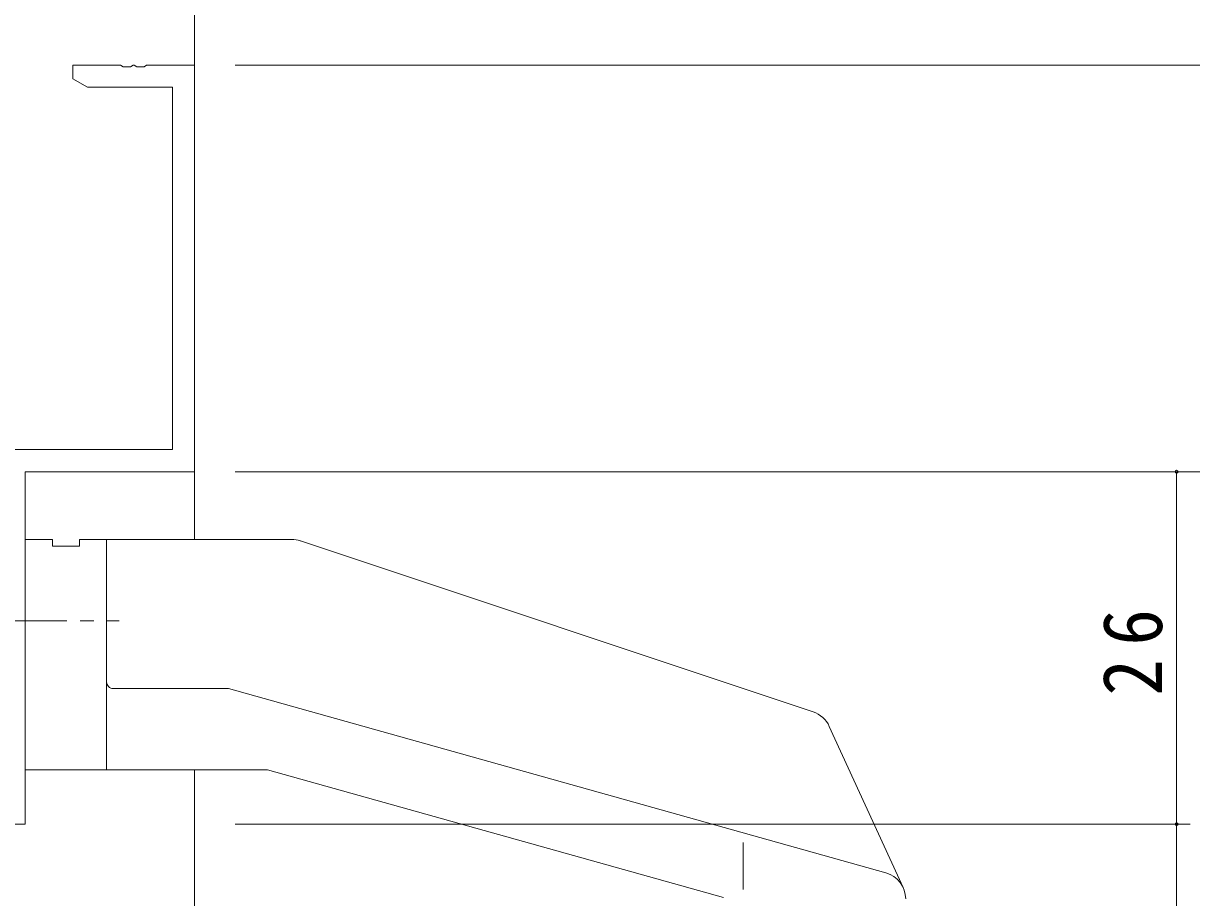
# Model space of a CAD drawing. Units: millimetres on the paper. Extents: x -397 to 397, y -282 to 282.
# Drawn here: x -266.5 to -180.3, y 107.9 to 172.4 of the extents above; entities that cross this region are included whole.
import ezdxf

# ---------------------------------------------------------------- set-up
doc = ezdxf.new("R2010")
doc.units = ezdxf.units.MM
doc.linetypes.add('USER2', pattern=[13, 10, -1, 1, -1])
for name, color, linetype, lineweight in [('0-3_YKK_11', 7, 'Continuous', 18), ('0-4_YKK_12', 2, 'Continuous', 18), ('0-5_YKK_13', 4, 'Continuous', 18), ('0-6_YKK_D', 6, 'Continuous', 18)]:
    doc.layers.add(name, color=color, linetype=linetype, lineweight=lineweight)
doc.styles.add('ＭＳ ゴシック', font='')
doc.styles.get('ＭＳ ゴシック').set_extended_font_data('MS Gothic')

msp = doc.modelspace()

# ---------------------------------------------------------------- linework, layer by layer
at = {"layer": '0-3_YKK_11'}
for p, q in [((-262.908, 169.3), (-262.908, 168.3)), ((-259.366, 169.3), (-262.908, 169.3)), ((-259.183, 169.18), (-259.366, 169.3)), ((-258.633, 169.18), (-259.183, 169.18)), ((-258.45, 169.3), (-258.633, 169.18)), ((-258.366, 169.3), (-258.45, 169.3)), ((-258.183, 169.18), (-258.366, 169.3)), ((-257.633, 169.18), (-258.183, 169.18)), ((-257.45, 169.3), (-257.633, 169.18)), ((-253.908, 169.3), (-257.45, 169.3)), ((-253.908, 139.3), (-253.908, 169.3)), ((-262.908, 168.3), (-261.817, 167.67)), ((-261.817, 167.67), (-255.538, 167.67)), ((-255.538, 167.67), (-255.538, 140.93)), ((-255.538, 140.93), (-270.558, 140.93)), ((-266.408, 139.3), (-253.908, 139.3)), ((-266.408, 113.3), (-266.408, 139.3)), ((-267.608, 113.3), (-266.408, 113.3))]:
    msp.add_line(p, q, dxfattribs=at)
at = {"layer": '0-4_YKK_12'}
for p, q in [((-253.908, 179.3), (-253.908, 134.3)), ((-253.908, 117.3), (-253.908, 103.887))]:
    msp.add_line(p, q, dxfattribs=at)
at = {"layer": '0-5_YKK_13'}
for p, q in [((-266.408, 134.3), (-264.408, 134.3)), ((-266.408, 134.3), (-266.408, 117.3)), ((-264.408, 134.3), (-264.408, 133.8)), ((-264.408, 133.8), (-262.408, 133.8)), ((-262.408, 134.3), (-262.408, 133.8)), ((-262.408, 134.3), (-246.733, 134.3)), ((-260.408, 134.3), (-260.408, 117.3)), ((-246.1, 134.197), (-208.232, 121.574)), ((-259.908, 123.3), (-251.408, 123.3)), ((-251.408, 123.3), (-202.869, 109.709)), ((-207.046, 120.511), (-201.59, 108.617)), ((-266.408, 117.3), (-248.524, 117.3)), ((-248.524, 117.3), (-214.869, 107.877)), ((-213.408, 111.948), (-213.408, 108.476))]:
    msp.add_line(p, q, dxfattribs=at)
at = {"layer": '0-5_YKK_13', "linetype": 'USER2'}
msp.add_line((-273.351, 128.3), (-259.465, 128.3), dxfattribs=at)
at = {"layer": '0-5_YKK_13'}
for centre, radius, start, end in [((-246.733, 132.3), 2, 71.56504, 89.99998), ((-259.908, 123.8), 0.5, 179.99998, 270.00002), ((-208.864, 119.677), 2, 24.64149, 71.5651), ((-203.408, 107.783), 2, 0, 74.35773)]:
    msp.add_arc(centre, radius, start, end, dxfattribs=at)
at = {"layer": '0-6_YKK_D'}
for p, q in [((-250.908, 169.3), (-160.408, 169.3)), ((-250.908, 139.3), (-180.408, 139.3)), ((-250.908, 139.3), (-160.408, 139.3)), ((-250.908, 139.3), (-160.408, 139.3)), ((-181.408, 113.3), (-181.408, 139.3)), ((-250.908, 113.3), (-180.408, 113.3)), ((-250.908, 113.3), (-180.408, 113.3)), ((-181.408, 113.3), (-181.408, 68.3))]:
    msp.add_line(p, q, dxfattribs=at)
for centre, start, end in [((-181.408, 139.3), 90, 270), ((-181.408, 139.3), 270, 90), ((-181.408, 113.3), 90, 270), ((-181.408, 113.3), 90, 270), ((-181.408, 113.3), 270, 90), ((-181.408, 113.3), 270, 90)]:
    msp.add_arc(centre, 0.106, start, end, dxfattribs=at)

# ---------------------------------------------------------------- texts
at = {"layer": '0-6_YKK_D', "color": 7, "insert": (-182.408, 122.78), "char_height": 4.399, "attachment_point": 7, "rotation": 90, "style": 'ＭＳ ゴシック'}
msp.add_mtext('\\T1.37;\\W0.9;26', dxfattribs=at)

doc.saveas('drawing.dxf')
